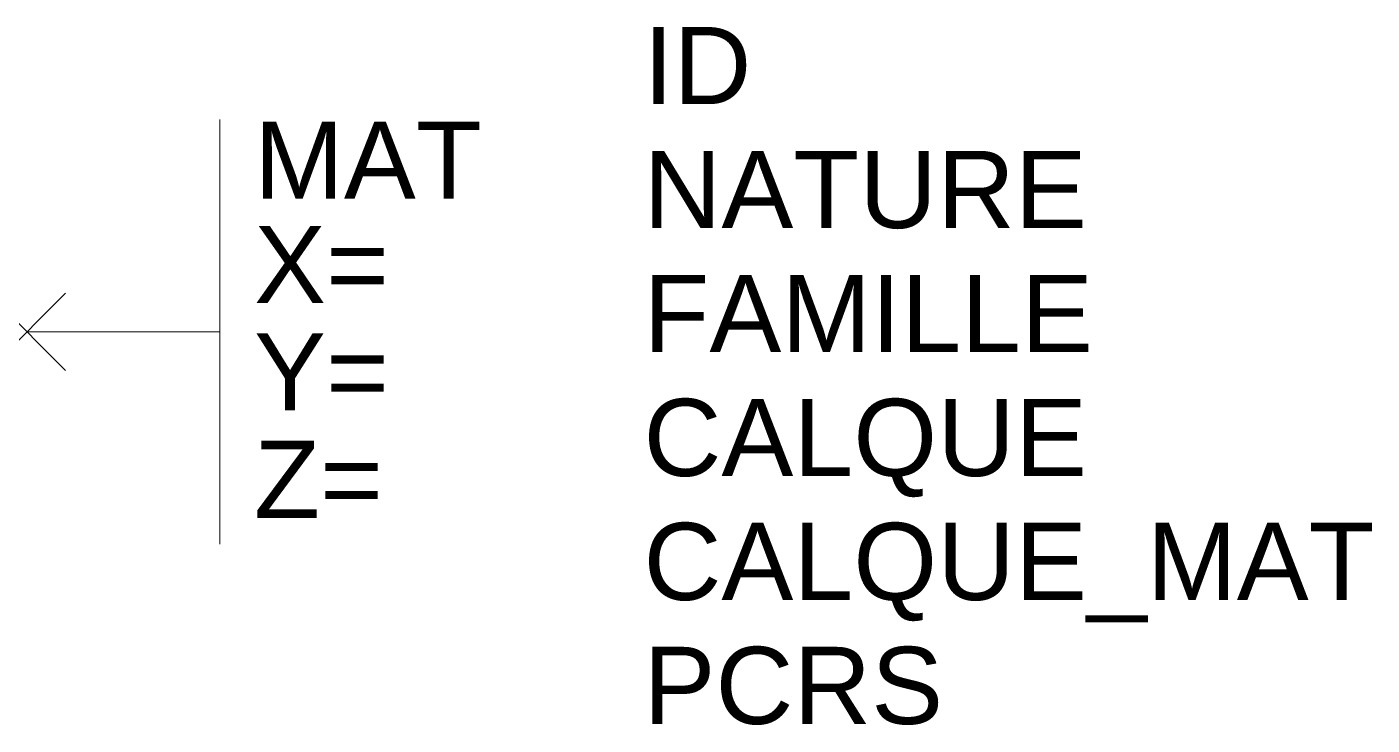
# Model space of a CAD drawing. Header units: metres. Extents: x 0 to 3.49, y -1.02 to 0.79.
import ezdxf

# ---------------------------------------------------------------- set-up
doc = ezdxf.new("R2010")
doc.units = ezdxf.units.M
doc.header["$PDMODE"] = 3
doc.header["$PDSIZE"] = 0.1
doc.linetypes.add('Socle_Continu', pattern=[2.5, 2.5, 0])
doc.layers.add('SIGTM_SCI', color=1, linetype='Socle_Continu', lineweight=13)
doc.layers.add('SIGTO_SCI', color=255, linetype='Socle_Continu', lineweight=13)
doc.styles.get("Standard").update_dxf_attribs({"font": 'arial.ttf'})

msp = doc.modelspace()

# ---------------------------------------------------------------- linework, layer by layer
at = {"layer": 'SIGTO_SCI', "linetype": 'Socle_Continu'}
msp.add_line((0.5, 0), (0, 0), dxfattribs=at)
at = {"layer": 'SIGTO_SCI', "linetype": 'Socle_Continu', "flags": 128}
msp.add_lwpolyline([(0.5, -0.55), (0.5, 0.55)], dxfattribs=at)
at = {"layer": 'SIGTO_SCI', "color": 7, "linetype": 'Socle_Continu'}
msp.add_point((0, 0), dxfattribs=at)

# ---------------------------------------------------------------- texts
at = {"layer": 'SIGTM_SCI', "color": 1, "linetype": 'Socle_Continu'}
msp.add_attdef('MAT', (0.5885, 0.3448), 'st 0', height=0.2, dxfattribs=at)
at = {"layer": 'SIGTM_SCI', "linetype": 'Socle_Continu', "flags": 9}
msp.add_attdef('CALQUE_MAT', (1.5976, -0.695), 'SIGTM_SCI', height=0.2, dxfattribs=at)
at = {"layer": 'SIGTO_SCI', "linetype": 'Socle_Continu', "flags": 9}
for tag, p, s in [('ID', (1.5976, 0.5901), 'YP_2900'), ('NATURE', (1.5976, 0.2688), 'Coordonnées objets référentiels (Spit, Station, Bornes)'), ('FAMILLE', (1.5976, -0.0525), 'SIGT'), ('CALQUE', (1.5976, -0.3737), 'SIGTO_SCI'), ('PCRS', (1.5976, -1.0163), 'PointLeve')]:
    msp.add_attdef(tag, p, s, height=0.2, dxfattribs=at)
at = {"layer": 'SIGTO_SCI', "linetype": 'Socle_Continu'}
for tag, p, s in [('X=', (0.5885, 0.0746), 'X=InsertionPoint'), ('Y=', (0.5885, -0.2038), 'Y=InsertionPoint'), ('Z=', (0.5885, -0.4822), 'Z=InsertionPoint')]:
    msp.add_attdef(tag, p, s, height=0.2, dxfattribs=at)

doc.saveas('drawing.dxf')
